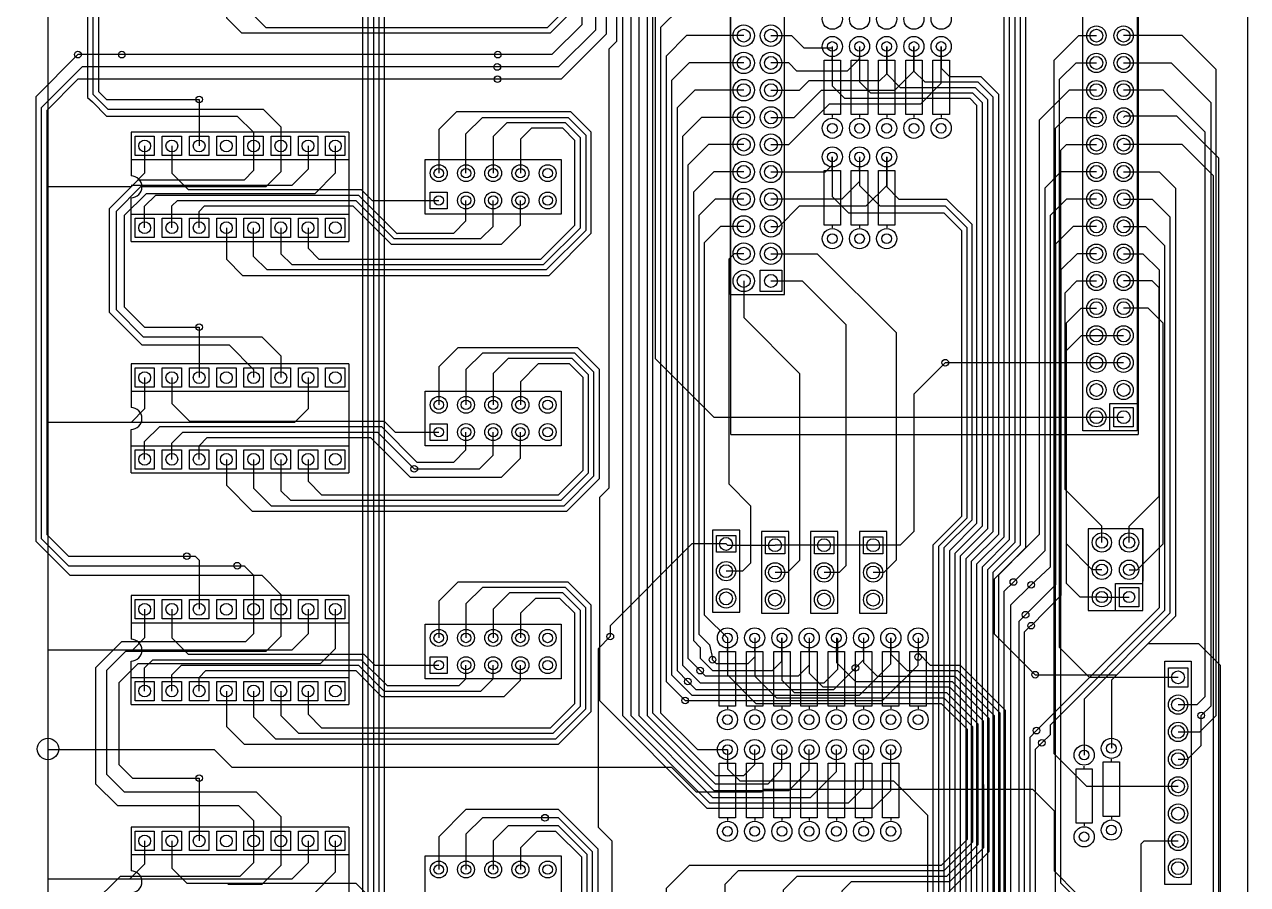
# Model space of a CAD drawing. Header units: millimetres. Extents: x 7 to 471, y -359 to -66.
# Drawn here: x 357.1 to 471.2, y -188.1 to -107.9 of the extents above; entities that cross this region are included whole.
import ezdxf

# ---------------------------------------------------------------- set-up
doc = ezdxf.new("R2010")
doc.units = ezdxf.units.MM

msp = doc.modelspace()

# ---------------------------------------------------------------- linework, layer by layer
for points in [[(471.17, -65.97), (471.17, -111.38), (471.17, -172.47), (471.17, -238.89), (471.17, -300.48)], [(154.18, -94.23), (154.18, -90.42), (157.73, -86.87), (166.37, -86.87), (171.07, -82.17), (171.07, -76.71), (171.32, -76.71), (177.93, -70.1), (351.41, -70.1), (359.28, -77.98), (359.28, -175.45)], [(411.35, -69.98), (415.93, -74.55), (415.93, -91.69), (415.93, -139.06), (421.39, -144.53), (448.69, -144.53)], [(376.05, -90.04), (387.48, -90.04), (390.14, -92.71), (390.14, -197.23), (393.45, -200.53), (398.27, -200.53)], [(434.34, -93.73), (434.34, -91.95), (432.05, -89.66), (413, -89.66), (409.07, -93.6), (409.07, -107.95), (406.27, -110.74), (401.25, -110.74)], [(431.8, -93.73), (431.8, -91.82), (430.4, -90.42), (414.53, -90.42), (410.34, -94.62), (410.34, -108.46), (406.91, -111.89), (401.19, -111.89)], [(429.26, -93.73), (429.26, -91.82), (428.77, -91.33), (415.65, -91.33), (411.35, -95.63), (411.35, -108.84), (407.16, -113.03), (401.22, -113.03)], [(422.96, -146.13), (422.96, -92.13)], [(460.96, -92.13), (460.96, -146.13)], [(424.18, -93.73), (417.58, -93.73), (412.88, -98.42), (412.88, -166.75)], [(390.65, -95.5), (390.65, -196.98), (392.43, -198.76), (398.14, -198.76)], [(375.92, -105.28), (375.92, -107.31), (377.32, -108.71), (406.15, -108.71), (409.07, -105.79), (409.07, -98.17), (407.54, -96.65), (396.62, -96.65), (395.73, -97.54), (395.73, -100.2)], [(424.18, -96.27), (417.45, -96.27), (413.64, -100.08), (413.64, -166.88)], [(378.46, -97.66), (378.46, -99.57), (377.57, -100.46), (365.12, -100.46), (362.97, -102.62), (362.97, -114.74)], [(381, -97.66), (381, -100.33), (380.36, -100.97), (365.38, -100.97), (363.47, -102.87), (363.47, -114.43), (364.87, -115.82), (379.35, -115.82), (381, -117.48), (381, -119.25)], [(386.08, -97.66), (386.08, -100.33), (384.94, -101.47), (365.63, -101.47), (363.98, -103.12), (363.98, -114.17), (364.74, -114.93), (373.38, -114.93)], [(378.46, -105.28), (378.46, -107.06), (379.6, -108.2), (405.89, -108.2), (408.56, -105.54), (408.56, -98.42), (407.29, -97.15), (399.54, -97.15), (398.27, -98.42), (398.27, -100.2)], [(389.64, -97.91), (389.64, -197.48), (393.83, -201.68), (396.49, -201.68)], [(389.13, -98.17), (389.13, -197.61), (394.21, -202.69), (395.48, -202.69)], [(389.13, -98.17), (389.13, -197.61), (390.91, -199.39)], [(424.18, -98.81), (417.58, -98.81), (414.4, -101.98), (414.4, -166.62)], [(412.37, -99.55), (412.32, -109.53), (411.61, -110.24), (411.61, -151.13), (410.72, -152.02), (410.72, -170.94), (420.75, -180.98), (436.25, -180.98), (437.9, -179.32), (437.9, -175.51)], [(432.44, -99.82), (432.44, -102.62), (433.96, -104.14), (445.64, -104.14), (448.44, -106.93), (448.44, -155.7), (445.9, -158.24), (445.9, -211.33), (458.85, -224.28), (458.85, -236.6), (461.26, -239.01), (464.69, -239.01)], [(434.98, -99.82), (434.98, -101.98), (436.63, -103.63), (446.02, -103.63), (448.95, -106.56), (448.95, -155.96), (446.41, -158.5), (446.41, -211.07), (459.49, -224.15), (459.49, -234.57), (461.39, -236.47), (464.69, -236.47)], [(437.51, -99.82), (437.51, -101.98), (438.66, -103.12), (446.28, -103.12), (449.45, -106.3), (449.45, -156.21), (446.91, -158.75), (446.91, -210.82), (459.99, -223.9), (459.99, -232.41), (461.52, -233.93), (464.69, -233.93)], [(440.05, -99.82), (440.05, -101.85), (440.82, -102.62), (446.53, -102.62), (449.96, -106.04), (449.96, -156.46), (447.42, -159), (447.42, -210.57), (460.5, -223.65), (460.5, -229.87), (462.03, -231.39), (464.69, -231.39)], [(442.59, -99.82), (442.59, -100.97), (443.74, -102.11), (446.79, -102.11), (450.47, -105.79), (450.47, -156.72), (447.93, -159.26), (447.93, -210.31), (461.39, -223.77), (461.39, -228.98)], [(388.62, -101.16), (388.62, -197.87), (394.72, -203.96), (397.13, -203.96)], [(424.18, -101.35), (417.7, -101.35), (415.16, -103.89), (415.16, -166.62)], [(424.18, -103.89), (418.21, -103.89), (415.67, -106.43), (415.67, -166.62)], [(424.18, -106.43), (418.21, -106.43), (416.43, -108.2), (416.43, -167)], [(424.18, -108.97), (418.85, -108.97), (416.94, -110.87), (416.94, -169.16), (418.72, -170.94)], [(426.72, -108.97), (428.62, -108.97), (429.77, -110.11), (432.44, -110.11)], [(464.69, -178.94), (456.18, -178.94), (453.14, -175.89), (453.14, -111.25), (455.42, -108.97), (457.07, -108.97)], [(464.69, -173.86), (466.73, -173.86), (468.25, -172.34), (468.25, -112.14), (465.07, -108.97), (459.61, -108.97)], [(432.44, -109.98), (432.44, -113.66), (433.58, -114.81), (445.26, -114.81), (445.9, -115.44), (445.9, -154.43), (443.36, -156.97), (443.36, -226.69), (438.78, -231.27), (423.42, -231.27), (422.4, -232.28), (422.4, -235.2)], [(426.72, -114.05), (429.39, -114.05), (430.28, -113.16), (436.88, -113.16), (437.51, -112.52), (437.51, -109.98)], [(426.72, -119.13), (428.37, -119.13), (432.18, -115.32), (440.69, -115.32), (442.59, -113.41), (442.59, -109.98)], [(426.72, -116.59), (428.88, -116.59), (431.42, -114.05), (438.28, -114.05), (440.05, -112.27), (440.05, -109.98)], [(434.98, -109.98), (434.98, -111.12), (433.83, -112.27), (429.13, -112.27), (428.37, -111.51), (426.72, -111.51)], [(434.98, -109.98), (434.98, -113.28), (435.99, -114.3), (445.52, -114.3), (446.41, -115.19), (446.41, -154.69), (443.86, -157.23), (443.86, -226.95), (438.91, -231.9), (429.13, -231.9), (427.99, -233.05), (427.99, -235.2)], [(437.51, -109.98), (437.51, -112.52), (438.78, -113.79), (445.77, -113.79), (446.91, -114.93), (446.91, -154.94), (444.37, -157.48), (444.37, -227.2), (439.17, -232.41), (434.09, -232.41), (433.45, -233.05), (433.45, -235.2)], [(442.59, -109.98), (442.59, -112.01), (443.36, -112.78), (446.28, -112.78), (447.93, -114.43), (447.93, -155.45), (445.39, -157.99), (445.39, -211.96), (446.41, -212.98), (446.41, -213.99), (444.88, -215.52), (444.88, -227.46), (438.91, -233.43), (438.91, -235.2)], [(440.05, -109.98), (440.05, -112.27), (441.07, -113.28), (446.02, -113.28), (447.42, -114.68), (447.42, -155.2), (444.88, -157.73), (444.88, -212.6), (445.64, -213.36)], [(362.08, -110.74), (362.08, -110.74), (358.14, -114.68), (358.14, -156.08), (361.31, -159.26), (379.22, -159.26), (381, -161.04), (381, -162.43)], [(366.17, -110.74), (362.08, -110.74)], [(401.25, -110.74), (366.17, -110.74)], [(424.18, -111.51), (419.1, -111.51), (417.45, -113.16), (417.45, -167.13)], [(431.67, -111.25), (432.44, -111.25)], [(431.67, -116.33), (431.67, -111.25)], [(432.44, -111.25), (432.44, -111)], [(432.44, -111.25), (433.2, -111.25)], [(433.2, -111.25), (433.2, -116.33)], [(434.21, -111.25), (434.98, -111.25)], [(434.21, -116.33), (434.21, -111.25)], [(434.98, -111.25), (434.98, -111)], [(434.98, -111.25), (435.74, -111.25)], [(435.74, -111.25), (435.74, -116.33)], [(436.75, -111.25), (437.51, -111.25)], [(436.75, -116.33), (436.75, -111.25)], [(437.51, -111.25), (437.51, -111)], [(437.51, -111.25), (438.28, -111.25)], [(438.28, -111.25), (438.28, -116.33)], [(439.29, -111.25), (440.05, -111.25)], [(439.29, -116.33), (439.29, -111.25)], [(440.05, -111.25), (440.05, -111)], [(440.05, -111.25), (440.82, -111.25)], [(440.82, -111.25), (440.82, -116.33)], [(441.83, -111.25), (442.59, -111.25)], [(441.83, -116.33), (441.83, -111.25)], [(442.59, -111.25), (442.59, -111)], [(442.59, -111.25), (443.36, -111.25)], [(443.36, -111.25), (443.36, -116.33)], [(464.69, -168.78), (456.44, -168.78), (453.64, -165.99), (453.64, -113.03), (455.17, -111.51), (457.07, -111.51)], [(459.61, -111.51), (464.06, -111.51), (467.74, -115.19), (467.74, -117.61)], [(401.19, -111.89), (362.46, -111.89), (358.65, -115.7), (358.65, -155.83), (361.19, -158.37), (376.94, -158.37)], [(401.22, -113.03), (362.08, -113.03), (359.16, -115.95), (359.16, -155.45), (361.19, -157.48), (372.24, -157.48)], [(424.18, -114.05), (419.61, -114.05), (417.96, -115.7), (417.96, -168.15), (418.97, -169.16)], [(457.07, -114.05), (454.53, -114.05), (451.74, -116.84), (451.74, -155.45), (447.55, -159.64), (447.55, -164.72), (451.36, -168.53)], [(464.69, -171.32), (466.47, -171.32), (467.23, -170.56), (467.23, -117.98), (463.3, -114.05), (459.61, -114.05)], [(362.97, -114.74), (363.44, -115.15), (364.74, -116.46), (376.94, -116.46), (378.46, -117.98), (378.46, -119.25)], [(373.38, -114.93), (373.38, -119.25)], [(375.92, -126.87), (375.92, -129.79), (377.44, -131.32), (406.02, -131.32), (409.96, -127.38), (409.96, -117.98), (408.05, -116.08), (397.38, -116.08), (395.73, -117.73), (395.73, -121.79)], [(432.44, -116.33), (431.67, -116.33)], [(432.44, -116.33), (432.44, -116.59)], [(433.2, -116.33), (432.44, -116.33)], [(434.98, -116.33), (434.21, -116.33)], [(434.98, -116.33), (434.98, -116.59)], [(435.74, -116.33), (434.98, -116.33)], [(437.51, -116.33), (436.75, -116.33)], [(437.51, -116.33), (437.51, -116.59)], [(438.28, -116.33), (437.51, -116.33)], [(440.05, -116.33), (439.29, -116.33)], [(440.05, -116.33), (440.05, -116.59)], [(440.82, -116.33), (440.05, -116.33)], [(442.59, -116.33), (441.83, -116.33)], [(442.59, -116.33), (442.59, -116.59)], [(443.36, -116.33), (442.59, -116.33)], [(398.27, -121.79), (398.27, -118.11), (399.8, -116.59), (407.8, -116.59), (409.45, -118.24), (409.45, -127.13), (405.76, -130.81), (379.73, -130.81), (378.46, -129.54), (378.46, -126.87)], [(381, -126.87), (381, -129.29), (382.02, -130.3), (405.51, -130.3), (408.94, -126.87), (408.94, -118.49), (407.54, -117.09), (402.08, -117.09), (400.81, -118.36), (400.81, -121.79)], [(424.18, -116.59), (420.24, -116.59), (418.47, -118.36), (418.47, -166.88)], [(464.69, -198.63), (461.64, -198.63), (453.26, -190.25), (453.26, -117.6), (454.28, -116.59), (457.07, -116.59)], [(464.69, -201.17), (466.85, -201.17), (468.5, -199.52), (468.5, -120.4), (464.57, -116.46), (459.74, -116.46), (459.61, -116.59)], [(387.35, -117.98), (367.03, -117.98)], [(367.03, -117.98), (367.03, -120.52)], [(383.54, -126.87), (383.54, -128.78), (384.56, -129.79), (405.26, -129.79), (408.43, -126.62), (408.43, -118.75), (407.29, -117.6), (404.37, -117.6), (403.35, -118.62), (403.35, -121.79)], [(387.35, -117.98), (387.35, -120.52)], [(467.74, -117.61), (467.74, -171.45), (466.85, -172.34)], [(368.3, -119.25), (368.3, -121.79), (367.03, -123.06), (359.28, -123.06)], [(378.46, -119.25), (378.46, -121.54), (377.57, -122.43), (367.67, -122.43), (365, -125.1), (365, -134.75), (368.05, -137.79), (376.17, -137.79), (378.46, -140.08), (378.46, -140.84)], [(381, -119.25), (381, -121.67), (379.6, -123.06), (367.92, -123.06), (365.63, -125.35), (365.63, -134.49), (368.17, -137.03), (379.22, -137.03), (381, -138.81), (381, -140.84)], [(386.08, -119.25), (386.08, -121.79), (384.18, -123.7), (368.43, -123.7), (366.39, -125.73), (366.39, -134.24), (368.3, -136.14), (373.38, -136.14)], [(383.54, -119.25), (383.54, -121.41), (382.02, -122.94), (367.03, -122.94)], [(370.84, -119.25), (370.84, -121.79), (372.36, -123.32), (388.49, -123.32), (389.51, -124.33), (395.73, -124.33)], [(424.18, -119.13), (420.88, -119.13), (418.97, -121.03), (418.97, -167), (420.12, -168.15)], [(464.69, -193.55), (459.36, -193.55), (453.77, -187.96), (453.77, -119.63), (454.28, -119.13), (457.07, -119.13)], [(464.69, -196.09), (466.47, -196.09), (468, -194.56), (468, -122.05), (465.07, -119.13), (459.61, -119.13)], [(367.03, -120.52), (387.35, -120.52)], [(367.03, -120.52), (367.03, -122.05)], [(387.35, -120.52), (387.35, -125.6)], [(437.51, -120.27), (437.51, -123.06), (438.66, -124.21), (443.1, -124.21), (445.44, -126.55), (445.44, -154.12), (442.85, -156.72), (442.85, -226.44), (438.66, -230.63), (418.85, -230.63), (416.94, -232.54), (416.94, -235.2)], [(426.72, -126.75), (427.48, -126.75), (429.39, -124.84), (435.61, -124.84), (437.51, -122.94), (437.51, -120.27)], [(434.98, -120.27), (434.98, -122.55), (433.32, -124.21), (426.72, -124.21)], [(426.72, -121.67), (431.8, -121.67), (432.44, -121.03), (432.44, -120.27)], [(432.44, -120.27), (432.44, -123.95), (433.96, -125.48), (442.85, -125.48), (444.5, -127.13), (444.5, -153.78), (441.83, -156.45), (441.83, -204.09), (439.17, -206.76), (434.21, -206.76), (433.45, -207.52), (433.45, -212.09)], [(434.98, -120.27), (434.98, -122.94), (436.88, -124.84), (442.98, -124.84), (444.99, -126.86), (444.99, -153.93), (442.34, -156.58), (442.34, -204.47), (438.91, -207.9), (438.91, -212.09)], [(424.18, -121.67), (421.39, -121.67), (419.48, -123.57), (419.48, -165.35), (420.12, -165.99), (420.12, -167), (421.26, -168.15), (426.85, -168.15), (427.74, -167.26), (427.74, -165.1)], [(431.67, -121.54), (432.44, -121.54)], [(431.67, -126.62), (431.67, -121.54)], [(432.44, -121.54), (432.44, -121.28)], [(432.44, -121.54), (433.2, -121.54)], [(433.2, -121.54), (433.2, -126.62)], [(434.21, -121.54), (434.98, -121.54)], [(434.21, -126.62), (434.21, -121.54)], [(434.98, -121.54), (434.98, -121.28)], [(434.98, -121.54), (435.74, -121.54)], [(435.74, -121.54), (435.74, -126.62)], [(436.75, -121.54), (437.51, -121.54)], [(436.75, -126.62), (436.75, -121.54)], [(437.51, -121.54), (437.51, -121.28)], [(437.51, -121.54), (438.28, -121.54)], [(438.28, -121.54), (438.28, -126.62)], [(457.07, -121.67), (453.77, -121.67), (452.25, -123.19), (452.25, -156.97), (449.33, -159.89)], [(459.61, -121.67), (462.92, -121.67), (464.44, -123.19), (464.44, -163.07), (458.47, -169.04), (458.47, -175.39)], [(367.03, -125.6), (367.03, -124.08)], [(368.3, -126.87), (368.3, -124.87), (369.34, -123.83), (388.24, -123.83), (389.51, -125.1)], [(370.84, -126.87), (370.84, -124.84), (371.35, -124.33), (387.99, -124.33), (391.54, -127.89), (399.67, -127.89), (400.81, -126.75), (400.81, -124.33)], [(373.38, -126.87), (373.38, -125.35), (373.89, -124.84), (387.73, -124.84), (391.29, -128.4), (401.57, -128.4), (403.35, -126.62), (403.35, -124.33)], [(389.51, -125.1), (391.85, -127.44), (391.9, -127.38), (397.13, -127.38), (398.27, -126.24), (398.27, -124.33)], [(424.18, -124.21), (421.51, -124.21), (419.99, -125.73), (419.99, -164.74)], [(457.07, -124.21), (454.28, -124.21), (452.75, -125.73), (452.75, -158.5), (450.98, -160.15)], [(459.61, -124.21), (462.28, -124.21), (463.93, -125.86), (463.93, -162.81), (455.93, -170.81), (455.93, -176.02)], [(367.03, -128.14), (367.03, -125.6)], [(367.03, -125.6), (387.35, -125.6)], [(387.35, -125.6), (387.35, -128.14)], [(432.44, -126.62), (431.67, -126.62)], [(432.44, -126.62), (432.44, -126.87)], [(433.2, -126.62), (432.44, -126.62)], [(434.98, -126.62), (434.21, -126.62)], [(434.98, -126.62), (434.98, -126.87)], [(435.74, -126.62), (434.98, -126.62)], [(437.51, -126.62), (436.75, -126.62)], [(437.51, -126.62), (437.51, -126.87)], [(438.28, -126.62), (437.51, -126.62)], [(424.18, -126.75), (422.02, -126.75), (420.5, -128.27), (420.5, -162.94)], [(457.07, -126.75), (454.91, -126.75), (453.26, -128.4), (453.26, -160.15), (450.47, -162.94)], [(459.61, -126.75), (461.64, -126.75), (463.42, -128.52), (463.42, -162.56), (452.75, -173.23), (452.75, -174.12), (451.99, -174.88)], [(367.03, -128.14), (387.35, -128.14)], [(424.18, -129.29), (423.29, -129.29), (422.78, -129.79), (422.78, -150.75), (424.81, -152.78), (424.81, -158.12), (424.05, -158.88), (422.53, -158.88)], [(426.72, -129.29), (431.04, -129.29), (438.4, -136.65), (438.4, -157.86), (437.26, -159), (436.25, -159)], [(457.07, -129.29), (455.29, -129.29), (453.77, -130.81), (453.77, -161.16), (450.98, -163.96)], [(459.61, -129.29), (461.39, -129.29), (462.92, -130.81), (462.92, -162.31), (451.49, -173.74)], [(424.18, -131.83), (424.18, -135.25), (429.39, -140.46), (429.39, -157.9), (428.26, -159), (427.1, -159)], [(426.72, -131.83), (429.64, -131.83), (433.71, -135.89), (433.71, -158.37), (433.07, -159), (431.67, -159)], [(457.58, -156.21), (457.58, -154.69), (454.15, -151.26), (454.15, -132.93), (455.25, -131.83), (457.07, -131.83)], [(460.12, -156.21), (460.12, -154.69), (462.92, -151.89), (462.92, -132.46), (462.28, -131.83), (459.61, -131.83)], [(457.58, -158.75), (456.69, -158.75), (454.28, -156.34), (454.28, -135.74), (455.65, -134.37), (457.07, -134.37)], [(460.12, -158.75), (460.88, -158.75), (463.3, -156.34), (463.3, -135.76), (461.9, -134.37), (459.61, -134.37)], [(373.38, -136.14), (373.38, -140.84)], [(457.58, -161.29), (455.55, -161.29), (454.28, -160.02), (454.28, -138.3), (455.68, -136.91), (457.07, -136.91)], [(457.07, -136.91), (459.61, -136.91)], [(375.92, -148.46), (375.92, -150.88), (378.33, -153.29), (407.67, -153.29), (410.72, -150.24), (410.72, -140.08), (408.69, -138.05), (397.51, -138.05), (395.73, -139.83), (395.73, -143.38)], [(378.46, -148.46), (378.46, -151.13), (380.11, -152.78), (407.42, -152.78), (410.21, -149.99), (410.21, -140.34), (408.43, -138.56), (399.8, -138.56), (398.27, -140.08), (398.27, -143.38)], [(381, -148.46), (381, -151.38), (381.89, -152.27), (407.16, -152.27), (409.7, -149.73), (409.7, -140.59), (408.18, -139.06), (402.21, -139.06), (400.81, -140.46), (400.81, -143.38)], [(387.35, -139.57), (367.03, -139.57)], [(367.03, -139.57), (367.03, -142.11)], [(383.54, -148.46), (383.54, -150.5), (384.81, -151.76), (406.91, -151.76), (409.19, -149.48), (409.19, -140.84), (407.92, -139.57), (405, -139.57), (403.35, -141.22), (403.35, -143.38)], [(387.35, -139.57), (387.35, -142.11)], [(442.98, -139.45), (440.05, -142.37), (440.05, -155.19), (438.78, -156.46), (436.25, -156.46)], [(457.07, -139.45), (442.98, -139.45)], [(459.61, -139.45), (457.07, -139.45)], [(368.3, -140.84), (368.3, -143.76), (367.03, -145.03), (359.28, -145.03)], [(383.54, -140.84), (383.54, -143.76), (382.27, -145.03), (366.65, -145.03)], [(370.84, -140.84), (370.84, -143.26), (372.49, -144.91), (390.65, -144.91), (391.67, -145.92), (395.73, -145.92)], [(367.03, -142.11), (387.35, -142.11)], [(367.03, -142.11), (367.03, -143.64)], [(387.35, -142.11), (387.35, -147.19)], [(458.34, -145.8), (458.34, -143.26), (460.88, -143.26)], [(448.69, -144.53), (459.61, -144.53)], [(367.03, -147.19), (367.03, -145.67)], [(368.3, -148.46), (368.3, -146.81), (369.7, -145.41), (390.4, -145.41), (393.7, -148.72), (397.13, -148.72), (398.27, -147.57), (398.27, -145.92)], [(370.84, -148.46), (370.84, -146.94), (371.86, -145.92), (390.02, -145.92), (393.45, -149.35)], [(373.38, -148.46), (373.38, -147.19), (374.14, -146.43), (389.38, -146.43), (393.06, -150.11), (401.57, -150.11), (403.35, -148.34), (403.35, -145.92)], [(393.45, -149.35), (399.54, -149.35), (400.81, -148.08), (400.81, -145.92)], [(422.96, -146.13), (460.96, -146.13)], [(431.96, -146.13), (441.96, -146.13)], [(367.03, -149.73), (367.03, -147.19)], [(367.03, -147.19), (387.35, -147.19)], [(387.35, -147.19), (387.35, -149.73)], [(367.03, -149.73), (387.35, -149.73)], [(423.8, -156.97), (423.8, -155.07), (421.26, -155.07), (421.26, -162.69), (423.8, -162.69)], [(461.39, -154.94), (456.31, -154.94), (456.31, -162.56), (461.39, -162.56), (461.39, -154.94), (461.39, -159.81)], [(428.37, -157.1), (428.37, -155.19), (425.83, -155.19), (425.83, -162.81), (428.37, -162.81)], [(432.94, -157.1), (432.94, -155.19), (430.4, -155.19), (430.4, -162.81), (432.94, -162.81)], [(437.51, -157.1), (437.51, -155.19), (434.98, -155.19), (434.98, -162.81), (437.51, -162.81)], [(422.53, -156.34), (419.35, -156.34), (411.73, -163.96), (411.73, -164.97)], [(422.53, -156.34), (422.66, -156.46), (427.1, -156.46)], [(423.8, -162.69), (423.8, -156.97)], [(431.67, -156.46), (427.1, -156.46)], [(428.37, -162.81), (428.37, -157.1)], [(436.25, -156.46), (431.67, -156.46)], [(432.94, -162.81), (432.94, -157.1)], [(437.51, -162.81), (437.51, -157.1)], [(372.24, -157.48), (373, -157.48), (373.38, -157.86), (373.38, -162.43)], [(376.94, -158.37), (377.6, -158.37), (377.6, -158.4), (378.46, -159.26), (378.46, -162.43)], [(375.92, -170.05), (375.92, -173.36), (377.57, -175.01), (406.91, -175.01), (409.96, -171.96), (409.96, -162.05), (407.8, -159.89), (397.51, -159.89), (395.73, -161.67), (395.73, -165.1)], [(378.46, -170.05), (378.46, -172.47), (380.49, -174.5), (406.65, -174.5), (409.45, -171.7), (409.45, -162.31), (407.54, -160.4), (399.8, -160.4), (398.27, -161.92), (398.27, -165.1)], [(449.33, -159.89), (448.44, -160.78), (448.44, -167.13)], [(450.98, -160.15), (449.07, -162.05), (449.07, -167.26)], [(458.85, -162.56), (458.85, -160.02), (461.39, -160.02)], [(387.35, -161.16), (367.03, -161.16)], [(367.03, -161.16), (367.03, -163.7)], [(381, -170.05), (381, -172.34), (382.65, -173.99), (406.4, -173.99), (408.94, -171.45), (408.94, -162.56), (407.29, -160.91), (402.34, -160.91), (400.81, -162.43), (400.81, -165.1)], [(383.54, -170.05), (383.54, -172.21), (384.81, -173.48), (406.15, -173.48), (408.43, -171.2), (408.43, -162.81), (407.03, -161.42), (404.75, -161.42), (403.35, -162.81), (403.35, -165.1)], [(387.35, -161.16), (387.35, -163.7)], [(457.58, -161.29), (460.12, -161.29)], [(368.3, -162.43), (368.3, -165.1), (367.16, -166.24), (359.28, -166.24)], [(378.46, -162.43), (378.46, -164.72), (377.7, -165.48), (366.14, -165.48), (363.73, -167.89), (363.73, -178.69), (365.76, -180.72), (377.06, -180.72), (378.46, -182.12), (378.46, -184.02)], [(381, -162.43), (381, -164.97), (379.6, -166.37), (366.52, -166.37), (364.74, -168.15), (364.74, -177.8), (366.39, -179.45), (378.71, -179.45), (381, -181.74), (381, -184.02)], [(386.08, -162.43), (386.08, -166.12), (384.68, -167.51), (367.67, -167.51), (365.89, -169.29), (365.89, -176.91), (367.16, -178.18), (373.38, -178.18)], [(383.54, -162.43), (383.54, -164.72), (382.02, -166.24), (366.2, -166.24)], [(370.84, -162.43), (370.84, -165.1), (372.36, -166.62), (388.75, -166.62), (389.76, -167.64), (395.73, -167.64)], [(420.5, -162.94), (420.62, -163.06), (422.66, -165.1)], [(450.47, -162.94), (449.83, -163.58), (449.83, -167.39)], [(367.03, -163.7), (387.35, -163.7)], [(367.03, -163.7), (367.03, -165.23)], [(387.35, -163.7), (387.35, -168.78)], [(450.98, -163.96), (450.94, -163.96), (450.34, -164.55), (450.34, -167.51)], [(411.73, -164.97), (410.59, -166.12), (410.59, -182.75), (411.86, -184.02), (411.86, -190.69), (413.07, -191.9), (416.94, -191.9)], [(417.45, -167.13), (417.45, -168.53), (419.35, -170.43), (434.98, -170.43), (437.9, -167.51), (437.9, -165.1)], [(418.47, -166.88), (418.47, -167.64), (420.12, -169.29), (431.67, -169.29), (432.94, -168.02), (432.94, -165.23), (432.82, -165.1)], [(419.99, -164.74), (421, -165.76), (421.26, -167)], [(430.28, -165.1), (430.28, -167.64), (429.26, -168.66), (420.62, -168.66), (420.12, -168.15)], [(425.2, -165.1), (425.2, -166.88), (424.56, -167.51), (421.64, -167.51), (421.26, -167.13), (421.26, -167)], [(422.66, -165.1), (422.66, -168.53), (425.32, -171.2), (442.59, -171.2), (445.01, -173.61), (445.01, -183.9)], [(425.2, -165.1), (425.2, -168.66), (427.23, -170.69), (442.85, -170.69), (445.52, -173.36), (445.52, -184.15)], [(427.74, -165.1), (427.74, -169.04), (428.88, -170.18), (443.1, -170.18), (446.02, -173.1), (446.02, -184.02)], [(430.28, -165.1), (430.28, -168.4), (431.55, -169.67), (443.36, -169.67), (446.51, -172.83), (446.53, -184.66)], [(432.82, -165.1), (432.82, -167.39), (434.59, -169.16), (443.61, -169.16), (447.04, -172.59), (447.04, -185.04)], [(435.36, -165.1), (435.36, -167.13), (434.59, -167.89)], [(435.36, -165.1), (435.36, -167.39), (436.63, -168.66), (443.86, -168.66), (447.55, -172.34), (447.55, -196.09), (444.75, -198.88)], [(437.9, -165.1), (437.9, -166.62), (439.42, -168.15), (444.12, -168.15), (448.06, -172.09), (448.06, -196.34), (444.75, -199.64)], [(440.44, -165.1), (440.44, -166.5), (441.58, -167.64), (444.37, -167.64), (448.56, -171.83), (448.56, -196.6), (444.75, -200.41)], [(440.44, -165.1), (440.44, -166.88)], [(421.89, -166.37), (422.66, -166.37)], [(421.89, -171.45), (421.89, -166.37)], [(422.66, -166.37), (422.66, -166.12)], [(422.66, -166.37), (423.42, -166.37)], [(423.42, -166.37), (423.42, -171.45)], [(424.43, -166.37), (425.2, -166.37)], [(424.43, -171.45), (424.43, -166.37)], [(425.2, -166.37), (425.2, -166.12)], [(425.2, -166.37), (425.96, -166.37)], [(425.96, -166.37), (425.96, -171.45)], [(426.97, -166.37), (427.74, -166.37)], [(426.97, -171.45), (426.97, -166.37)], [(427.74, -166.37), (427.74, -166.12)], [(427.74, -166.37), (428.5, -166.37)], [(428.5, -166.37), (428.5, -171.45)], [(429.51, -166.37), (430.28, -166.37)], [(429.51, -171.45), (429.51, -166.37)], [(430.28, -166.37), (430.28, -166.12)], [(430.28, -166.37), (431.04, -166.37)], [(431.04, -166.37), (431.04, -171.45)], [(432.05, -166.37), (432.82, -166.37)], [(432.05, -171.45), (432.05, -166.37)], [(432.82, -166.37), (432.82, -166.12)], [(432.82, -166.37), (433.58, -166.37)], [(433.58, -166.37), (433.58, -171.45)], [(434.59, -166.37), (435.36, -166.37)], [(434.59, -171.45), (434.59, -166.37)], [(435.36, -166.37), (435.36, -166.12)], [(435.36, -166.37), (436.12, -166.37)], [(436.12, -166.37), (436.12, -171.45)], [(437.13, -166.37), (437.9, -166.37)], [(437.13, -171.45), (437.13, -166.37)], [(437.9, -166.37), (437.9, -166.12)], [(437.9, -166.37), (438.66, -166.37)], [(438.66, -166.37), (438.66, -171.45)], [(439.67, -166.37), (440.44, -166.37)], [(439.67, -171.45), (439.67, -166.37)], [(440.44, -166.37), (440.44, -166.12)], [(440.44, -166.37), (441.2, -166.37)], [(441.2, -166.37), (441.2, -171.45)], [(451.36, -168.53), (458.98, -168.53), (461.9, -165.61), (466.6, -165.61), (468.63, -167.64), (468.63, -202.31), (467.23, -203.71), (464.69, -203.71)], [(367.03, -168.78), (367.03, -167.26)], [(368.3, -170.05), (368.3, -167.89), (369.06, -167.13), (388.49, -167.13), (390.91, -169.54), (397.64, -169.54), (398.27, -168.91), (398.27, -167.64)], [(370.84, -170.05), (370.84, -168.53), (371.73, -167.64), (388.24, -167.64), (390.65, -170.05), (399.67, -170.05), (400.81, -168.91), (400.81, -167.64)], [(373.38, -170.05), (373.38, -168.78), (374.01, -168.15), (387.99, -168.15), (390.4, -170.56), (401.83, -170.56), (403.35, -169.04), (403.35, -167.64)], [(412.88, -166.75), (412.88, -172.34), (421, -180.47), (433.96, -180.47), (435.36, -179.07), (435.36, -175.51)], [(413.64, -166.88), (413.64, -172.34), (421.26, -179.96), (430.4, -179.96), (432.82, -177.55), (432.82, -175.51)], [(414.4, -166.62), (414.4, -172.34), (421.39, -179.32), (428.37, -179.32), (430.28, -177.42), (430.28, -175.51)], [(415.16, -166.62), (415.16, -172.34), (421.51, -178.69), (426.47, -178.69), (427.74, -177.29), (427.74, -175.51)], [(415.67, -166.62), (415.67, -172.09), (421.51, -177.93), (424.18, -177.93), (425.2, -176.91), (425.2, -175.51)], [(416.43, -167), (416.43, -172.09), (419.86, -175.51), (422.66, -175.51)], [(418.72, -170.94), (437.13, -170.94), (440.44, -167.64), (440.44, -166.88)], [(448.44, -167.13), (448.44, -202.06), (454.28, -207.77), (455.68, -207.77)], [(449.07, -167.26), (449.07, -200.15), (453.14, -204.22)], [(449.83, -167.39), (449.83, -198.63), (450.47, -199.26)], [(450.34, -167.51), (450.34, -196.09), (453.01, -198.76), (456.95, -198.76), (458.22, -200.03)], [(463.47, -188.08), (463.47, -167.26)], [(463.47, -167.26), (465.91, -167.26)], [(465.91, -167.26), (465.91, -188.08)], [(367.03, -171.32), (367.03, -168.78)], [(367.03, -168.78), (387.35, -168.78)], [(387.35, -168.78), (387.35, -171.32)], [(434.59, -167.89), (432.56, -169.93), (419.74, -169.93), (418.97, -169.16)], [(367.03, -171.32), (387.35, -171.32)], [(422.66, -171.45), (421.89, -171.45)], [(422.66, -171.45), (422.66, -171.7)], [(423.42, -171.45), (422.66, -171.45)], [(425.2, -171.45), (424.43, -171.45)], [(425.2, -171.45), (425.2, -171.7)], [(425.96, -171.45), (425.2, -171.45)], [(427.74, -171.45), (426.97, -171.45)], [(427.74, -171.45), (427.74, -171.7)], [(428.5, -171.45), (427.74, -171.45)], [(430.28, -171.45), (429.51, -171.45)], [(430.28, -171.45), (430.28, -171.7)], [(431.04, -171.45), (430.28, -171.45)], [(432.82, -171.45), (432.05, -171.45)], [(432.82, -171.45), (432.82, -171.7)], [(433.58, -171.45), (432.82, -171.45)], [(435.36, -171.45), (434.59, -171.45)], [(435.36, -171.45), (435.36, -171.7)], [(436.12, -171.45), (435.36, -171.45)], [(437.9, -171.45), (437.13, -171.45)], [(437.9, -171.45), (437.9, -171.7)], [(438.66, -171.45), (437.9, -171.45)], [(440.44, -171.45), (439.67, -171.45)], [(440.44, -171.45), (440.44, -171.7)], [(441.2, -171.45), (440.44, -171.45)], [(464.69, -176.4), (465.58, -176.4), (466.85, -175.13), (466.85, -172.34)], [(451.49, -173.74), (450.85, -174.37), (450.85, -185.67)], [(359.28, -175.45), (359.35, -175.51), (374.78, -175.51), (376.43, -177.16), (383.41, -177.16)], [(359.28, -175.45), (359.28, -231.14)], [(422.66, -175.51), (422.66, -177.29), (423.8, -178.43), (438.15, -178.43), (441.32, -181.61), (441.32, -200.79), (440.44, -201.68), (440.18, -201.68)], [(451.99, -174.88), (451.36, -175.51), (451.36, -185.04)], [(421.89, -176.78), (422.66, -176.78)], [(421.89, -181.86), (421.89, -176.78)], [(422.66, -176.78), (422.66, -176.53)], [(422.66, -176.78), (423.42, -176.78)], [(423.42, -176.78), (423.42, -181.86)], [(424.43, -176.78), (425.2, -176.78)], [(424.43, -181.86), (424.43, -176.78)], [(425.2, -176.78), (425.2, -176.53)], [(425.2, -176.78), (425.96, -176.78)], [(425.96, -176.78), (425.96, -181.86)], [(426.97, -176.78), (427.74, -176.78)], [(426.97, -181.86), (426.97, -176.78)], [(427.74, -176.78), (427.74, -176.53)], [(427.74, -176.78), (428.5, -176.78)], [(428.5, -176.78), (428.5, -181.86)], [(429.51, -176.78), (430.28, -176.78)], [(429.51, -181.86), (429.51, -176.78)], [(430.28, -176.78), (430.28, -176.53)], [(430.28, -176.78), (431.04, -176.78)], [(431.04, -176.78), (431.04, -181.86)], [(432.05, -176.78), (432.82, -176.78)], [(432.05, -181.86), (432.05, -176.78)], [(432.82, -176.78), (432.82, -176.53)], [(432.82, -176.78), (433.58, -176.78)], [(433.58, -176.78), (433.58, -181.86)], [(434.59, -176.78), (435.36, -176.78)], [(434.59, -181.86), (434.59, -176.78)], [(435.36, -176.78), (435.36, -176.53)], [(435.36, -176.78), (436.12, -176.78)], [(436.12, -176.78), (436.12, -181.86)], [(437.13, -176.78), (437.9, -176.78)], [(437.13, -181.86), (437.13, -176.78)], [(437.9, -176.78), (437.9, -176.53)], [(437.9, -176.78), (438.66, -176.78)], [(438.66, -176.78), (438.66, -181.86)], [(457.71, -176.66), (458.47, -176.66)], [(457.71, -181.74), (457.71, -176.66)], [(458.47, -176.66), (458.47, -176.4)], [(458.47, -176.66), (459.23, -176.66)], [(459.23, -176.66), (459.23, -181.74)], [(383.41, -177.16), (417.45, -177.16), (419.74, -179.45), (425.83, -179.45), (426.08, -179.2), (451.1, -179.2), (453.14, -181.23), (453.14, -186.82), (455.29, -188.98), (461.26, -188.98), (461.26, -188.85), (461.26, -184.28), (461.52, -184.02), (464.69, -184.02)], [(455.17, -177.29), (455.93, -177.29)], [(455.17, -182.37), (455.17, -177.29)], [(455.93, -177.29), (455.93, -177.04)], [(455.93, -177.29), (456.69, -177.29)], [(456.69, -177.29), (456.69, -182.37)], [(373.38, -178.18), (373.38, -184.02)], [(410.59, -191.77), (410.59, -184.79), (406.91, -181.1), (398.27, -181.1), (395.73, -183.64), (395.73, -186.69)], [(378.46, -191.64), (378.46, -194.06), (380.75, -196.34), (406.02, -196.34), (410.08, -192.28), (410.08, -185.04), (406.91, -181.86), (405.64, -181.86)], [(405.64, -181.86), (399.8, -181.86), (398.27, -183.39), (398.27, -186.69)], [(422.66, -181.86), (421.89, -181.86)], [(422.66, -181.86), (422.66, -182.12)], [(423.42, -181.86), (422.66, -181.86)], [(425.2, -181.86), (424.43, -181.86)], [(425.2, -181.86), (425.2, -182.12)], [(425.96, -181.86), (425.2, -181.86)], [(427.74, -181.86), (426.97, -181.86)], [(427.74, -181.86), (427.74, -182.12)], [(428.5, -181.86), (427.74, -181.86)], [(430.28, -181.86), (429.51, -181.86)], [(430.28, -181.86), (430.28, -182.12)], [(431.04, -181.86), (430.28, -181.86)], [(432.82, -181.86), (432.05, -181.86)], [(432.82, -181.86), (432.82, -182.12)], [(433.58, -181.86), (432.82, -181.86)], [(435.36, -181.86), (434.59, -181.86)], [(435.36, -181.86), (435.36, -182.12)], [(436.12, -181.86), (435.36, -181.86)], [(437.9, -181.86), (437.13, -181.86)], [(437.9, -181.86), (437.9, -182.12)], [(438.66, -181.86), (437.9, -181.86)], [(455.93, -182.37), (455.17, -182.37)], [(455.93, -182.37), (455.93, -182.63)], [(456.69, -182.37), (455.93, -182.37)], [(458.47, -181.74), (457.71, -181.74)], [(458.47, -181.74), (458.47, -181.99)], [(459.23, -181.74), (458.47, -181.74)], [(387.35, -182.75), (367.03, -182.75)], [(367.03, -182.75), (367.03, -185.29)], [(381, -191.64), (381, -194.56), (382.27, -195.83), (405.76, -195.83), (409.57, -192.02), (409.57, -185.29), (406.91, -182.63), (402.21, -182.63), (400.81, -184.02), (400.81, -186.69)], [(383.54, -191.64), (383.54, -193.93), (384.94, -195.33), (405.51, -195.33), (409.07, -191.77), (409.07, -185.55), (406.65, -183.13), (404.88, -183.13), (403.35, -184.66), (403.35, -186.69)], [(387.35, -182.75), (387.35, -185.29)], [(368.3, -184.02), (368.3, -186.18), (366.9, -187.58), (359.28, -187.58)], [(378.46, -184.02), (378.46, -186.06), (377.19, -187.33), (366.01, -187.33), (363.35, -189.99), (363.35, -200.03), (366.39, -203.07), (377.06, -203.07), (378.46, -204.47), (378.46, -205.74)], [(386.08, -184.02), (386.08, -186.94), (384.05, -188.98), (377.32, -188.98), (377.19, -188.85), (367.67, -188.85), (365.63, -190.88), (365.63, -198.76), (367.79, -200.91), (373.38, -200.91)], [(383.54, -184.02), (383.54, -186.06), (382.02, -187.58), (366.9, -187.58)], [(370.84, -184.02), (370.84, -186.56), (372.24, -187.96), (387.99, -187.96), (391.54, -191.52), (394.72, -191.52), (395.73, -190.5), (395.73, -189.23)], [(381, -184.02), (381, -186.31), (379.22, -188.09), (376.05, -188.09)], [(445.01, -183.85), (445.01, -183.9), (442.59, -186.31), (419.1, -186.31), (416.94, -188.47), (416.94, -189.36)], [(445.52, -184.15), (442.85, -186.82), (423.67, -186.82), (422.4, -188.09), (422.4, -189.36)], [(446.02, -184.02), (446.02, -184.4), (443.1, -187.33), (429.13, -187.33), (427.86, -188.6), (427.86, -189.36)], [(446.53, -184.66), (443.36, -187.83), (434.21, -187.83), (433.32, -188.72), (433.32, -189.36)], [(367.03, -185.29), (387.35, -185.29)], [(367.03, -185.29), (367.03, -186.82)], [(387.35, -185.29), (387.35, -190.37)], [(447.04, -185.04), (442.72, -189.36), (438.78, -189.36)], [(450.85, -185.67), (450.85, -194.69), (453.14, -196.98), (455.68, -196.98)], [(451.36, -185.04), (451.36, -192.02), (453.14, -193.8)], [(465.91, -188.08), (463.47, -188.08)]]:
    msp.add_lwpolyline(points)
for points in [[(422.91, -133.1), (427.99, -133.1), (427.99, -92.46), (422.91, -92.46), (422.91, -133.1)], [(460.88, -145.8), (455.8, -145.8), (455.8, -95), (460.88, -95), (460.88, -145.8)], [(367.4, -118.35), (369.2, -118.35), (369.2, -120.15), (367.4, -120.15)], [(369.94, -118.35), (371.74, -118.35), (371.74, -120.15), (369.94, -120.15)], [(372.48, -118.35), (374.28, -118.35), (374.28, -120.15), (372.48, -120.15)], [(375.02, -118.35), (376.82, -118.35), (376.82, -120.15), (375.02, -120.15)], [(377.56, -118.35), (379.36, -118.35), (379.36, -120.15), (377.56, -120.15)], [(380.1, -118.35), (381.9, -118.35), (381.9, -120.15), (380.1, -120.15)], [(382.64, -118.35), (384.44, -118.35), (384.44, -120.15), (382.64, -120.15)], [(385.18, -118.35), (386.98, -118.35), (386.98, -120.15), (385.18, -120.15)], [(394.46, -120.52), (407.16, -120.52), (407.16, -125.6), (394.46, -125.6), (394.46, -120.52)], [(394.94, -123.55), (396.52, -123.55), (396.52, -125.12), (394.94, -125.12)], [(367.4, -125.97), (369.2, -125.97), (369.2, -127.77), (367.4, -127.77)], [(369.94, -125.97), (371.74, -125.97), (371.74, -127.77), (369.94, -127.77)], [(372.48, -125.97), (374.28, -125.97), (374.28, -127.77), (372.48, -127.77)], [(375.02, -125.97), (376.82, -125.97), (376.82, -127.77), (375.02, -127.77)], [(377.56, -125.97), (379.36, -125.97), (379.36, -127.77), (377.56, -127.77)], [(380.1, -125.97), (381.9, -125.97), (381.9, -127.77), (380.1, -127.77)], [(382.64, -125.97), (384.44, -125.97), (384.44, -127.77), (382.64, -127.77)], [(385.18, -125.97), (386.98, -125.97), (386.98, -127.77), (385.18, -127.77)], [(425.72, -132.83), (425.72, -130.83), (427.72, -130.83), (427.72, -132.83)], [(367.4, -139.94), (369.2, -139.94), (369.2, -141.74), (367.4, -141.74)], [(369.94, -139.94), (371.74, -139.94), (371.74, -141.74), (369.94, -141.74)], [(372.48, -139.94), (374.28, -139.94), (374.28, -141.74), (372.48, -141.74)], [(375.02, -139.94), (376.82, -139.94), (376.82, -141.74), (375.02, -141.74)], [(377.56, -139.94), (379.36, -139.94), (379.36, -141.74), (377.56, -141.74)], [(380.1, -139.94), (381.9, -139.94), (381.9, -141.74), (380.1, -141.74)], [(382.64, -139.94), (384.44, -139.94), (384.44, -141.74), (382.64, -141.74)], [(385.18, -139.94), (386.98, -139.94), (386.98, -141.74), (385.18, -141.74)], [(394.46, -142.11), (407.16, -142.11), (407.16, -147.19), (394.46, -147.19), (394.46, -142.11)], [(458.71, -145.43), (458.71, -143.63), (460.51, -143.63), (460.51, -145.43)], [(394.94, -145.14), (396.52, -145.14), (396.52, -146.71), (394.94, -146.71)], [(367.4, -147.56), (369.2, -147.56), (369.2, -149.36), (367.4, -149.36)], [(369.94, -147.56), (371.74, -147.56), (371.74, -149.36), (369.94, -149.36)], [(372.48, -147.56), (374.28, -147.56), (374.28, -149.36), (372.48, -149.36)], [(375.02, -147.56), (376.82, -147.56), (376.82, -149.36), (375.02, -149.36)], [(377.56, -147.56), (379.36, -147.56), (379.36, -149.36), (377.56, -149.36)], [(380.1, -147.56), (381.9, -147.56), (381.9, -149.36), (380.1, -149.36)], [(382.64, -147.56), (384.44, -147.56), (384.44, -149.36), (382.64, -149.36)], [(385.18, -147.56), (386.98, -147.56), (386.98, -149.36), (385.18, -149.36)], [(423.43, -155.55), (423.43, -157.12), (421.63, -157.12), (421.63, -155.55)], [(428, -155.68), (428, -157.25), (426.2, -157.25), (426.2, -155.68)], [(432.57, -155.68), (432.57, -157.25), (430.77, -157.25), (430.77, -155.68)], [(437.14, -155.68), (437.14, -157.25), (435.35, -157.25), (435.35, -155.68)], [(459.22, -162.19), (459.22, -160.39), (461.02, -160.39), (461.02, -162.19)], [(367.4, -161.53), (369.2, -161.53), (369.2, -163.33), (367.4, -163.33)], [(369.94, -161.53), (371.74, -161.53), (371.74, -163.33), (369.94, -163.33)], [(372.48, -161.53), (374.28, -161.53), (374.28, -163.33), (372.48, -163.33)], [(375.02, -161.53), (376.82, -161.53), (376.82, -163.33), (375.02, -163.33)], [(377.56, -161.53), (379.36, -161.53), (379.36, -163.33), (377.56, -163.33)], [(380.1, -161.53), (381.9, -161.53), (381.9, -163.33), (380.1, -163.33)], [(382.64, -161.53), (384.44, -161.53), (384.44, -163.33), (382.64, -163.33)], [(385.18, -161.53), (386.98, -161.53), (386.98, -163.33), (385.18, -163.33)], [(394.46, -163.83), (407.16, -163.83), (407.16, -168.91), (394.46, -168.91), (394.46, -163.83)], [(394.94, -166.85), (396.52, -166.85), (396.52, -168.43), (394.94, -168.43)], [(465.59, -167.88), (465.59, -169.68), (463.79, -169.68), (463.79, -167.88)], [(367.4, -169.15), (369.2, -169.15), (369.2, -170.95), (367.4, -170.95)], [(369.94, -169.15), (371.74, -169.15), (371.74, -170.95), (369.94, -170.95)], [(372.48, -169.15), (374.28, -169.15), (374.28, -170.95), (372.48, -170.95)], [(375.02, -169.15), (376.82, -169.15), (376.82, -170.95), (375.02, -170.95)], [(377.56, -169.15), (379.36, -169.15), (379.36, -170.95), (377.56, -170.95)], [(380.1, -169.15), (381.9, -169.15), (381.9, -170.95), (380.1, -170.95)], [(382.64, -169.15), (384.44, -169.15), (384.44, -170.95), (382.64, -170.95)], [(385.18, -169.15), (386.98, -169.15), (386.98, -170.95), (385.18, -170.95)], [(367.4, -183.12), (369.2, -183.12), (369.2, -184.92), (367.4, -184.92)], [(369.94, -183.12), (371.74, -183.12), (371.74, -184.92), (369.94, -184.92)], [(372.48, -183.12), (374.28, -183.12), (374.28, -184.92), (372.48, -184.92)], [(375.02, -183.12), (376.82, -183.12), (376.82, -184.92), (375.02, -184.92)], [(377.56, -183.12), (379.36, -183.12), (379.36, -184.92), (377.56, -184.92)], [(380.1, -183.12), (381.9, -183.12), (381.9, -184.92), (380.1, -184.92)], [(382.64, -183.12), (384.44, -183.12), (384.44, -184.92), (382.64, -184.92)], [(385.18, -183.12), (386.98, -183.12), (386.98, -184.92), (385.18, -184.92)], [(394.46, -185.42), (407.16, -185.42), (407.16, -190.5), (394.46, -190.5), (394.46, -185.42)]]:
    msp.add_lwpolyline(points, close=True)
for centre, radius in [((432.44, -107.44), 0.94), ((434.98, -107.44), 0.94), ((437.51, -107.44), 0.94), ((440.05, -107.44), 0.94), ((442.59, -107.44), 0.94), ((424.18, -108.97), 1), ((424.18, -108.97), 0.6), ((426.72, -108.97), 1), ((426.72, -108.97), 0.6), ((457.07, -108.97), 0.9), ((457.07, -108.97), 0.6), ((459.61, -108.97), 0.9), ((459.61, -108.97), 0.6), ((432.44, -109.98), 0.94), ((434.98, -109.98), 0.94), ((437.51, -109.98), 0.94), ((440.05, -109.98), 0.94), ((442.59, -109.98), 0.94), ((362.08, -110.74), 0.31), ((366.17, -110.74), 0.31), ((401.25, -110.74), 0.31), ((424.18, -111.51), 1), ((426.72, -111.51), 1), ((432.44, -109.98), 0.45), ((434.98, -109.98), 0.45), ((437.51, -109.98), 0.45), ((440.05, -109.98), 0.45), ((442.59, -109.98), 0.45), ((457.07, -111.51), 0.9), ((459.61, -111.51), 0.9), ((401.19, -111.89), 0.31), ((424.18, -111.51), 0.6), ((426.72, -111.51), 0.6), ((457.07, -111.51), 0.6), ((459.61, -111.51), 0.6), ((401.22, -113.03), 0.31), ((424.18, -114.05), 1), ((424.18, -114.05), 0.6), ((426.72, -114.05), 1), ((426.72, -114.05), 0.6), ((457.07, -114.05), 0.9), ((457.07, -114.05), 0.6), ((459.61, -114.05), 0.9), ((459.61, -114.05), 0.6), ((373.38, -114.93), 0.31), ((424.18, -116.59), 1), ((424.18, -116.59), 0.6), ((426.72, -116.59), 1), ((426.72, -116.59), 0.6), ((457.07, -116.59), 0.9), ((457.07, -116.59), 0.6), ((459.61, -116.59), 0.9), ((459.61, -116.59), 0.6), ((432.44, -117.6), 0.94), ((432.44, -117.6), 0.45), ((434.98, -117.6), 0.94), ((434.98, -117.6), 0.45), ((437.51, -117.6), 0.94), ((437.51, -117.6), 0.45), ((440.05, -117.6), 0.94), ((440.05, -117.6), 0.45), ((442.59, -117.6), 0.94), ((442.59, -117.6), 0.45), ((424.18, -119.13), 1), ((424.18, -119.13), 0.6), ((426.72, -119.13), 1), ((426.72, -119.13), 0.6), ((457.07, -119.13), 0.9), ((457.07, -119.13), 0.6), ((459.61, -119.13), 0.9), ((459.61, -119.13), 0.6), ((368.3, -119.25), 0.55), ((370.84, -119.25), 0.55), ((373.38, -119.25), 0.55), ((375.92, -119.25), 0.55), ((378.46, -119.25), 0.55), ((381, -119.25), 0.55), ((383.54, -119.25), 0.55), ((386.08, -119.25), 0.55), ((432.44, -120.27), 0.94), ((434.98, -120.27), 0.94), ((437.51, -120.27), 0.94), ((424.18, -121.67), 1), ((426.72, -121.67), 1), ((432.44, -120.27), 0.45), ((434.98, -120.27), 0.45), ((437.51, -120.27), 0.45), ((457.07, -121.67), 0.9), ((459.61, -121.67), 0.9), ((395.73, -121.79), 0.787), ((395.73, -121.79), 0.445), ((398.27, -121.79), 0.787), ((398.27, -121.79), 0.445), ((400.81, -121.79), 0.787), ((400.81, -121.79), 0.445), ((403.35, -121.79), 0.787), ((403.35, -121.79), 0.445), ((405.89, -121.79), 0.787), ((405.89, -121.79), 0.445), ((424.18, -121.67), 0.6), ((426.72, -121.67), 0.6), ((457.07, -121.67), 0.6), ((459.61, -121.67), 0.6), ((424.18, -124.21), 1), ((426.72, -124.21), 1), ((395.73, -124.33), 0.445), ((398.27, -124.33), 0.787), ((398.27, -124.33), 0.445), ((400.81, -124.33), 0.787), ((400.81, -124.33), 0.445), ((403.35, -124.33), 0.787), ((403.35, -124.33), 0.445), ((405.89, -124.33), 0.787), ((405.89, -124.33), 0.445), ((424.18, -124.21), 0.6), ((426.72, -124.21), 0.6), ((457.07, -124.21), 0.9), ((457.07, -124.21), 0.6), ((459.61, -124.21), 0.9), ((459.61, -124.21), 0.6), ((368.3, -126.87), 0.55), ((370.84, -126.87), 0.55), ((373.38, -126.87), 0.55), ((375.92, -126.87), 0.55), ((378.46, -126.87), 0.55), ((381, -126.87), 0.55), ((383.54, -126.87), 0.55), ((386.08, -126.87), 0.55), ((424.18, -126.75), 1), ((424.18, -126.75), 0.6), ((426.72, -126.75), 1), ((426.72, -126.75), 0.6), ((457.07, -126.75), 0.9), ((457.07, -126.75), 0.6), ((459.61, -126.75), 0.9), ((459.61, -126.75), 0.6), ((432.44, -127.89), 0.94), ((432.44, -127.89), 0.45), ((434.98, -127.89), 0.94), ((434.98, -127.89), 0.45), ((437.51, -127.89), 0.94), ((437.51, -127.89), 0.45), ((424.18, -129.29), 1), ((424.18, -129.29), 0.6), ((426.72, -129.29), 1), ((426.72, -129.29), 0.6), ((457.07, -129.29), 0.9), ((457.07, -129.29), 0.6), ((459.61, -129.29), 0.9), ((459.61, -129.29), 0.6), ((424.18, -131.83), 1), ((457.07, -131.83), 0.9), ((459.61, -131.83), 0.9), ((424.18, -131.83), 0.6), ((426.72, -131.83), 0.6), ((457.07, -131.83), 0.6), ((459.61, -131.83), 0.6), ((457.07, -134.37), 0.9), ((459.61, -134.37), 0.9), ((457.07, -134.37), 0.6), ((459.61, -134.37), 0.6), ((373.38, -136.14), 0.31), ((457.07, -136.91), 0.9), ((457.07, -136.91), 0.6), ((459.61, -136.91), 0.9), ((459.61, -136.91), 0.6), ((442.98, -139.45), 0.31), ((457.07, -139.45), 0.9), ((457.07, -139.45), 0.6), ((459.61, -139.45), 0.9), ((459.61, -139.45), 0.6), ((368.3, -140.84), 0.55), ((370.84, -140.84), 0.55), ((373.38, -140.84), 0.55), ((375.92, -140.84), 0.55), ((378.46, -140.84), 0.55), ((381, -140.84), 0.55), ((383.54, -140.84), 0.55), ((386.08, -140.84), 0.55), ((457.07, -141.99), 0.9), ((457.07, -141.99), 0.6), ((459.61, -141.99), 0.9), ((459.61, -141.99), 0.6), ((395.73, -143.38), 0.787), ((398.27, -143.38), 0.787), ((400.81, -143.38), 0.787), ((403.35, -143.38), 0.787), ((405.89, -143.38), 0.787), ((395.73, -143.38), 0.445), ((398.27, -143.38), 0.445), ((400.81, -143.38), 0.445), ((403.35, -143.38), 0.445), ((405.89, -143.38), 0.445), ((457.07, -144.53), 0.9), ((457.07, -144.53), 0.6), ((459.61, -144.53), 0.6), ((395.73, -145.92), 0.445), ((398.27, -145.92), 0.787), ((398.27, -145.92), 0.445), ((400.81, -145.92), 0.787), ((400.81, -145.92), 0.445), ((403.35, -145.92), 0.787), ((403.35, -145.92), 0.445), ((405.89, -145.92), 0.787), ((405.89, -145.92), 0.445), ((368.3, -148.46), 0.55), ((370.84, -148.46), 0.55), ((373.38, -148.46), 0.55), ((375.92, -148.46), 0.55), ((378.46, -148.46), 0.55), ((381, -148.46), 0.55), ((383.54, -148.46), 0.55), ((386.08, -148.46), 0.55), ((393.45, -149.35), 0.31), ((422.53, -156.34), 0.6), ((427.1, -156.46), 0.6), ((431.67, -156.46), 0.6), ((436.25, -156.46), 0.6), ((457.58, -156.21), 0.9), ((457.58, -156.21), 0.525), ((460.12, -156.21), 0.9), ((460.12, -156.21), 0.525), ((372.24, -157.48), 0.31), ((376.94, -158.37), 0.31), ((422.53, -158.88), 0.9), ((422.53, -158.88), 0.6), ((427.1, -159), 0.9), ((427.1, -159), 0.6), ((431.67, -159), 0.9), ((431.67, -159), 0.6), ((436.25, -159), 0.9), ((436.25, -159), 0.6), ((457.58, -158.75), 0.9), ((457.58, -158.75), 0.525), ((460.12, -158.75), 0.9), ((460.12, -158.75), 0.525), ((449.33, -159.89), 0.31), ((422.53, -161.42), 0.9), ((422.53, -161.42), 0.6), ((427.1, -161.54), 0.9), ((431.67, -161.54), 0.9), ((436.25, -161.54), 0.9), ((450.98, -160.15), 0.31), ((457.58, -161.29), 0.9), ((457.58, -161.29), 0.525), ((460.12, -161.29), 0.525), ((368.3, -162.43), 0.55), ((370.84, -162.43), 0.55), ((373.38, -162.43), 0.55), ((375.92, -162.43), 0.55), ((378.46, -162.43), 0.55), ((381, -162.43), 0.55), ((383.54, -162.43), 0.55), ((386.08, -162.43), 0.55), ((427.1, -161.54), 0.6), ((431.67, -161.54), 0.6), ((436.25, -161.54), 0.6), ((450.47, -162.94), 0.31), ((422.66, -165.1), 0.94), ((425.2, -165.1), 0.94), ((427.74, -165.1), 0.94), ((430.28, -165.1), 0.94), ((432.82, -165.1), 0.94), ((435.36, -165.1), 0.94), ((437.9, -165.1), 0.94), ((440.44, -165.1), 0.94), ((450.98, -163.96), 0.31), ((395.73, -165.1), 0.787), ((395.73, -165.1), 0.445), ((398.27, -165.1), 0.787), ((398.27, -165.1), 0.445), ((400.81, -165.1), 0.787), ((400.81, -165.1), 0.445), ((403.35, -165.1), 0.787), ((403.35, -165.1), 0.445), ((405.89, -165.1), 0.787), ((405.89, -165.1), 0.445), ((411.73, -164.97), 0.31), ((422.66, -165.1), 0.45), ((425.2, -165.1), 0.45), ((427.74, -165.1), 0.45), ((430.28, -165.1), 0.45), ((432.82, -165.1), 0.45), ((435.36, -165.1), 0.45), ((437.9, -165.1), 0.45), ((440.44, -165.1), 0.45), ((395.73, -167.64), 0.445), ((398.27, -167.64), 0.787), ((398.27, -167.64), 0.445), ((400.81, -167.64), 0.787), ((400.81, -167.64), 0.445), ((403.35, -167.64), 0.787), ((403.35, -167.64), 0.445), ((405.89, -167.64), 0.787), ((405.89, -167.64), 0.445), ((421.26, -167.13), 0.31), ((434.59, -167.89), 0.31), ((440.44, -166.88), 0.31), ((420.12, -168.15), 0.31), ((451.36, -168.53), 0.31), ((464.69, -168.78), 0.6), ((368.3, -170.05), 0.55), ((370.84, -170.05), 0.55), ((373.38, -170.05), 0.55), ((375.92, -170.05), 0.55), ((378.46, -170.05), 0.55), ((381, -170.05), 0.55), ((383.54, -170.05), 0.55), ((386.08, -170.05), 0.55), ((418.97, -169.16), 0.31), ((418.72, -170.94), 0.31), ((464.69, -171.32), 0.9), ((464.69, -171.32), 0.6), ((422.66, -172.72), 0.94), ((425.2, -172.72), 0.94), ((427.74, -172.72), 0.94), ((430.28, -172.72), 0.94), ((432.82, -172.72), 0.94), ((435.36, -172.72), 0.94), ((437.9, -172.72), 0.94), ((440.44, -172.72), 0.94), ((466.85, -172.34), 0.31), ((422.66, -172.72), 0.45), ((425.2, -172.72), 0.45), ((427.74, -172.72), 0.45), ((430.28, -172.72), 0.45), ((432.82, -172.72), 0.45), ((435.36, -172.72), 0.45), ((437.9, -172.72), 0.45), ((440.44, -172.72), 0.45), ((464.69, -173.86), 0.9), ((464.69, -173.86), 0.6), ((359.28, -175.45), 1), ((451.49, -173.74), 0.31), ((458.47, -175.39), 0.94), ((422.66, -175.51), 0.94), ((422.66, -175.51), 0.45), ((425.2, -175.51), 0.94), ((425.2, -175.51), 0.45), ((427.74, -175.51), 0.94), ((427.74, -175.51), 0.45), ((430.28, -175.51), 0.94), ((430.28, -175.51), 0.45), ((432.82, -175.51), 0.94), ((432.82, -175.51), 0.45), ((435.36, -175.51), 0.94), ((435.36, -175.51), 0.45), ((437.9, -175.51), 0.94), ((437.9, -175.51), 0.45), ((451.99, -174.88), 0.31), ((455.93, -176.02), 0.94), ((455.93, -176.02), 0.45), ((458.47, -175.39), 0.45), ((464.69, -176.4), 0.9), ((464.69, -176.4), 0.6), ((373.38, -178.18), 0.31), ((464.69, -178.94), 0.9), ((464.69, -178.94), 0.6), ((464.69, -181.48), 0.9), ((464.69, -181.48), 0.6), ((405.64, -181.86), 0.31), ((422.66, -183.13), 0.94), ((425.2, -183.13), 0.94), ((427.74, -183.13), 0.94), ((430.28, -183.13), 0.94), ((432.82, -183.13), 0.94), ((435.36, -183.13), 0.94), ((437.9, -183.13), 0.94), ((458.47, -183.01), 0.94), ((368.3, -184.02), 0.55), ((370.84, -184.02), 0.55), ((373.38, -184.02), 0.55), ((375.92, -184.02), 0.55), ((378.46, -184.02), 0.55), ((381, -184.02), 0.55), ((383.54, -184.02), 0.55), ((386.08, -184.02), 0.55), ((422.66, -183.13), 0.45), ((425.2, -183.13), 0.45), ((427.74, -183.13), 0.45), ((430.28, -183.13), 0.45), ((432.82, -183.13), 0.45), ((435.36, -183.13), 0.45), ((437.9, -183.13), 0.45), ((455.93, -183.64), 0.94), ((455.93, -183.64), 0.45), ((458.47, -183.01), 0.45), ((464.69, -184.02), 0.9), ((464.69, -184.02), 0.6), ((395.73, -186.69), 0.787), ((398.27, -186.69), 0.787), ((400.81, -186.69), 0.787), ((403.35, -186.69), 0.787), ((405.89, -186.69), 0.787), ((464.69, -186.56), 0.9), ((395.73, -186.69), 0.445), ((398.27, -186.69), 0.445), ((400.81, -186.69), 0.445), ((403.35, -186.69), 0.445), ((405.89, -186.69), 0.445), ((464.69, -186.56), 0.6)]:
    msp.add_circle(centre, radius)
for centre in [(367.03, -123.06), (367.03, -144.65), (367.03, -166.24), (367.03, -187.83)]:
    msp.add_arc(centre, 1.02, 270, 90)

doc.saveas('drawing.dxf')
